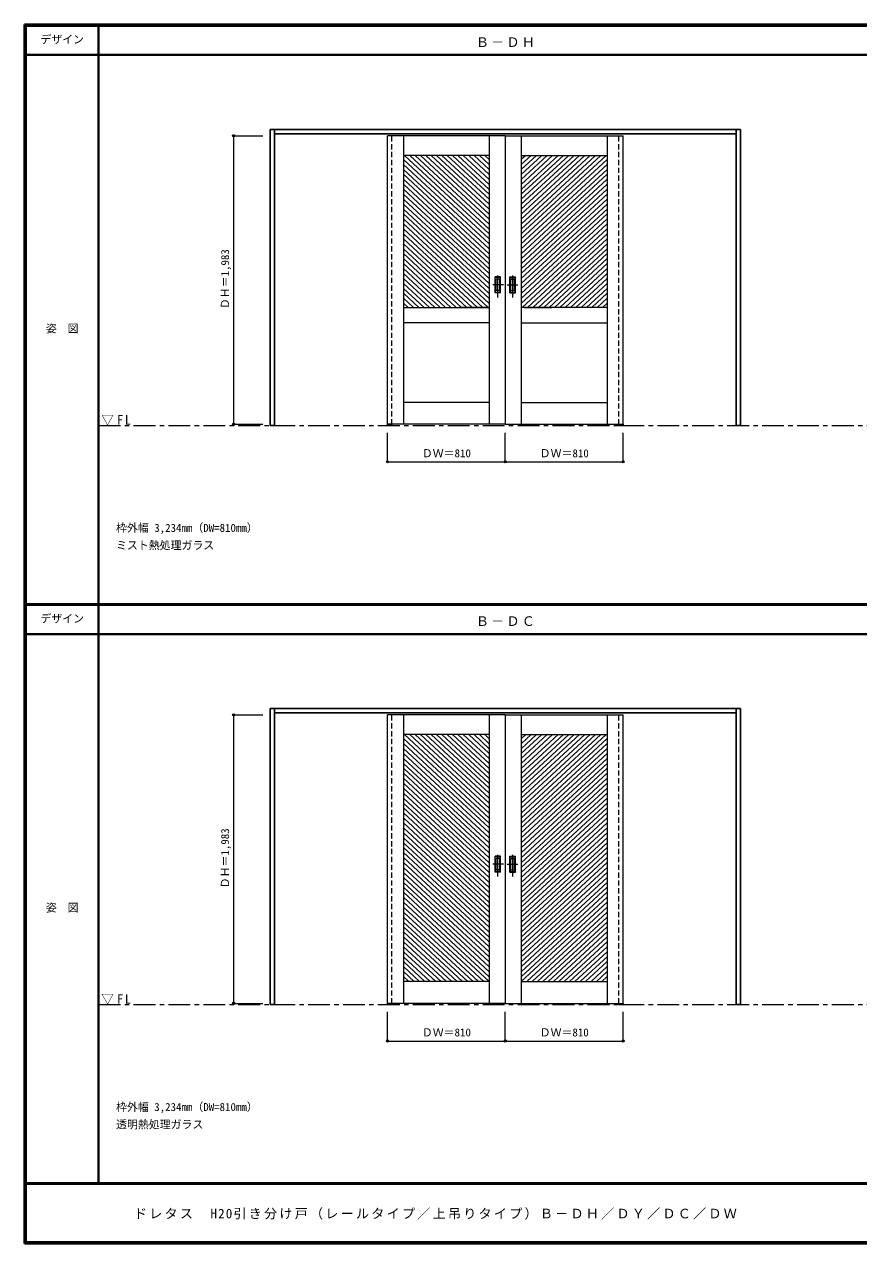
# Model space of a CAD drawing. Units: millimetres, scale not verified. Extents: x -6000 to 5700, y -4307 to 4260.
# Drawn here: x -6000 to -267, y -4205 to 4175 of the extents above; entities that cross this region are included whole.
import ezdxf
from ezdxf.enums import TextEntityAlignment as Align

# ---------------------------------------------------------------- set-up
doc = ezdxf.new("R2010")
doc.units = ezdxf.units.MM
doc.header["$LTSCALE"] = 30
doc.header["$PDMODE"] = 32
doc.header["$PDSIZE"] = 15
doc.linetypes.add('CHAIN1', pattern=[8, 5, -1, 1, -1])
doc.linetypes.add('DASHED1', pattern=[1.8, 1.2, -0.6])
for name, color, linetype, lineweight in [('0-1_通り芯', 7, 'CHAIN1', 18), ('0-2_扉', 7, 'Continuous', 18), ('0-4_枠', 3, 'Continuous', 25), ('0-6_引手', 7, 'Continuous', 18), ('0-B_寸法', 7, 'Continuous', 9), ('0-C_ハッチ', 4, 'Continuous', 9), ('F-1_枠', 6, 'Continuous', 40)]:
    doc.layers.add(name, color=color, linetype=linetype, lineweight=lineweight)
doc.layers.add('0-A_文字', color=7, linetype='Continuous')
doc.layers.add('F-A_文字', color=7, linetype='Continuous')
doc.styles.add('ＭＳ ゴシック', font='')
doc.styles.get('ＭＳ ゴシック').set_extended_font_data('MS Gothic')

msp = doc.modelspace()

# ---------------------------------------------------------------- linework, layer by layer
at = {"layer": '0-1_通り芯'}
for p, q in [((-5490, 1418), (5690, 1418)), ((-5490, -2562.5), (5690, -2562.5))]:
    msp.add_line(p, q, dxfattribs=at)
at = {"layer": '0-2_扉', "color": 4, "linetype": 'DASHED1', "lineweight": 9}
for p, q in [((-3505, 1426), (-3505, 3423)), ((-3475, 1426), (-3475, 3423)), ((-1915, 1426), (-1915, 3423)), ((-1885, 1426), (-1885, 3423)), ((-3505, -2554.5), (-3505, -557.5)), ((-3475, -2554.5), (-3475, -557.5)), ((-1915, -2554.5), (-1915, -557.5)), ((-1885, -2554.5), (-1885, -557.5))]:
    msp.add_line(p, q, dxfattribs=at)
at = {"layer": '0-2_扉'}
for p, q in [((-2695, 3409.5), (-3505, 3409.5)), ((-3395, 3409.5), (-3395, 1426.5)), ((-2805, 3409.5), (-2805, 1426.5)), ((-2695, 3409.5), (-2695, 1426.5)), ((-2695, 3409.5), (-1885, 3409.5)), ((-2695, 3409.5), (-2695, 1426.5)), ((-2585, 3409.5), (-2585, 1426.5)), ((-1995, 3409.5), (-1995, 1426.5)), ((-2805, 3274.5), (-3395, 3274.5)), ((-2585, 3274.5), (-1995, 3274.5)), ((-3395, 2229.5), (-2805, 2229.5)), ((-2823.5, 2229.5), (-3012.5, 2229.5)), ((-1995, 2229.5), (-2585, 2229.5)), ((-2566.5, 2229.5), (-2377.5, 2229.5)), ((-2805, 2124.5), (-3395, 2124.5)), ((-2585, 2124.5), (-1995, 2124.5)), ((-2805, 1576.5), (-3395, 1576.5)), ((-2585, 1576.5), (-1995, 1576.5)), ((-2695, -571), (-3505, -571)), ((-3395, -571), (-3395, -2554)), ((-2805, -571), (-2805, -2554)), ((-2695, -571), (-2695, -2554)), ((-2695, -571), (-1885, -571)), ((-2695, -571), (-2695, -2554)), ((-2585, -571), (-2585, -2554)), ((-1995, -571), (-1995, -2554)), ((-2805, -706), (-3395, -706)), ((-2585, -706), (-1995, -706)), ((-2805, -2404), (-3395, -2404)), ((-2585, -2404), (-1995, -2404))]:
    msp.add_line(p, q, dxfattribs=at)
at = {"layer": '0-2_扉', "color": 3, "lineweight": 25}
for p, q in [((-3505, 1426.5), (-3505, 1418)), ((-3475, 1426.5), (-3475, 1418)), ((-1915, 1426.5), (-1915, 1418)), ((-1885, 1426.5), (-1885, 1418)), ((-3505, 1418), (-3475, 1418)), ((-1915, 1418), (-1885, 1418)), ((-3505, -2554), (-3505, -2562.5)), ((-3505, -2562.5), (-3475, -2562.5)), ((-3475, -2554), (-3475, -2562.5)), ((-1915, -2554), (-1915, -2562.5)), ((-1915, -2562.5), (-1885, -2562.5)), ((-1885, -2554), (-1885, -2562.5))]:
    msp.add_line(p, q, dxfattribs=at)
at = {"layer": '0-2_扉'}
for points in [[(-2695, 1426.5), (-3505, 1426.5), (-3505, 3409.5)], [(-2695, 1426.5), (-1885, 1426.5), (-1885, 3409.5)], [(-2695, -2554), (-3505, -2554), (-3505, -571)], [(-2695, -2554), (-1885, -2554), (-1885, -571)]]:
    msp.add_lwpolyline(points, dxfattribs=at)
at = {"layer": '0-4_枠'}
for p, q in [((-4312, 1418), (-4312, 3453)), ((-4312, 3453), (-1078, 3453)), ((-4282, 1418), (-4282, 3453)), ((-1108, 1418), (-1108, 3453)), ((-1078, 1418), (-1078, 3453)), ((-4282, 3423), (-1108, 3423)), ((-4282, 1418), (-4312, 1418)), ((-1078, 1418), (-1108, 1418)), ((-4312, -2562.5), (-4312, -527.5)), ((-4312, -527.5), (-1078, -527.5)), ((-4282, -2562.5), (-4282, -527.5)), ((-4282, -557.5), (-1108, -557.5)), ((-1108, -2562.5), (-1108, -527.5)), ((-1078, -2562.5), (-1078, -527.5)), ((-4282, -2562.5), (-4312, -2562.5)), ((-1078, -2562.5), (-1108, -2562.5))]:
    msp.add_line(p, q, dxfattribs=at)
at = {"layer": '0-6_引手'}
for p, q in [((-2727, 2439), (-2765, 2439)), ((-2765, 2329), (-2765, 2439)), ((-2727, 2329), (-2727, 2439)), ((-2663, 2439), (-2625, 2439)), ((-2663, 2329), (-2663, 2439)), ((-2625, 2329), (-2625, 2439)), ((-2733.5, 2423), (-2758.5, 2423)), ((-2758.5, 2345), (-2758.5, 2423)), ((-2733.5, 2345), (-2733.5, 2423)), ((-2656.5, 2423), (-2631.5, 2423)), ((-2656.5, 2345), (-2656.5, 2423)), ((-2631.5, 2345), (-2631.5, 2423)), ((-2727, 2329), (-2765, 2329)), ((-2733.5, 2345), (-2758.5, 2345)), ((-2663, 2329), (-2625, 2329)), ((-2656.5, 2345), (-2631.5, 2345)), ((-2727, -1541.5), (-2765, -1541.5)), ((-2765, -1651.5), (-2765, -1541.5)), ((-2733.5, -1557.5), (-2758.5, -1557.5)), ((-2758.5, -1635.5), (-2758.5, -1557.5)), ((-2733.5, -1635.5), (-2733.5, -1557.5)), ((-2727, -1651.5), (-2727, -1541.5)), ((-2663, -1541.5), (-2625, -1541.5)), ((-2663, -1651.5), (-2663, -1541.5)), ((-2656.5, -1557.5), (-2631.5, -1557.5)), ((-2656.5, -1635.5), (-2656.5, -1557.5)), ((-2631.5, -1635.5), (-2631.5, -1557.5)), ((-2625, -1651.5), (-2625, -1541.5)), ((-2727, -1651.5), (-2765, -1651.5)), ((-2733.5, -1635.5), (-2758.5, -1635.5)), ((-2663, -1651.5), (-2625, -1651.5)), ((-2656.5, -1635.5), (-2631.5, -1635.5))]:
    msp.add_line(p, q, dxfattribs=at)
at = {"layer": '0-6_引手', "linetype": 'DASHED1'}
for p, q in [((-2762, 2333), (-2762, 2435)), ((-2628, 2333), (-2628, 2435)), ((-2730, 2333), (-2762, 2333)), ((-2660, 2333), (-2628, 2333)), ((-2762, -1647.5), (-2762, -1545.5)), ((-2628, -1647.5), (-2628, -1545.5)), ((-2730, -1647.5), (-2762, -1647.5)), ((-2660, -1647.5), (-2628, -1647.5))]:
    msp.add_line(p, q, dxfattribs=at)
at = {"layer": '0-6_引手', "linetype": 'CHAIN1'}
for p, q in [((-2746, 2298.77), (-2746, 2469.62)), ((-2644, 2298.77), (-2644, 2469.62)), ((-2707.93, 2384), (-2780.44, 2384)), ((-2682.07, 2384), (-2609.56, 2384)), ((-2746, -1681.73), (-2746, -1510.88)), ((-2644, -1681.73), (-2644, -1510.88)), ((-2707.93, -1596.5), (-2780.44, -1596.5)), ((-2682.07, -1596.5), (-2609.56, -1596.5))]:
    msp.add_line(p, q, dxfattribs=at)
at = {"layer": '0-6_引手', "linetype": 'DASHED1'}
for points in [[(-2730, 2333), (-2730, 2435), (-2762, 2435)], [(-2660, 2333), (-2660, 2435), (-2628, 2435)], [(-2730, -1647.5), (-2730, -1545.5), (-2762, -1545.5)], [(-2660, -1647.5), (-2660, -1545.5), (-2628, -1545.5)]]:
    msp.add_lwpolyline(points, dxfattribs=at)
at = {"layer": '0-B_寸法', "color": 4}
for p, q in [((-4562, 3409.5), (-4362, 3409.5)), ((-4562, 3409.5), (-4562, 1426.5)), ((-4562, 1426.5), (-4362, 1426.5)), ((-3505, 1168), (-3505, 1368)), ((-2695, 1168), (-2695, 1368)), ((-1885, 1168), (-1885, 1368)), ((-3505, 1168), (-1885, 1168)), ((-4562, -571), (-4362, -571)), ((-4562, -571), (-4562, -2554)), ((-4562, -2554), (-4362, -2554)), ((-3505, -2812.5), (-3505, -2612.5)), ((-2695, -2812.5), (-2695, -2612.5)), ((-1885, -2812.5), (-1885, -2612.5)), ((-3505, -2812.5), (-1885, -2812.5))]:
    msp.add_line(p, q, dxfattribs=at)
at = {"layer": '0-B_寸法'}
for p in [(-4562, 3409.5), (-4562, 1426.5), (-3505, 1168), (-2695, 1168), (-1885, 1168), (-4562, -571), (-4562, -2554), (-3505, -2812.5), (-2695, -2812.5), (-1885, -2812.5)]:
    msp.add_point(p, dxfattribs=at)
at = {"layer": '0-C_ハッチ'}
for p, q in [((-3388.3, 3274.5), (-2805, 2734.41)), ((-3351.5, 3274.5), (-2805, 2768.48)), ((-3314.71, 3274.5), (-2805, 2802.55)), ((-3277.91, 3274.5), (-2805, 2836.62)), ((-3241.11, 3274.5), (-2805, 2870.69)), ((-3204.32, 3274.5), (-2805, 2904.76)), ((-3167.52, 3274.5), (-2805, 2938.84)), ((-3130.72, 3274.5), (-2805, 2972.91)), ((-3093.93, 3274.5), (-2805, 3006.98)), ((-3057.13, 3274.5), (-2805, 3041.05)), ((-3020.33, 3274.5), (-2805, 3075.12)), ((-2983.53, 3274.5), (-2805, 3109.19)), ((-2946.74, 3274.5), (-2805, 3143.26)), ((-2909.94, 3274.5), (-2805, 3177.33)), ((-2873.14, 3274.5), (-2805, 3211.4)), ((-2836.35, 3274.5), (-2805, 3245.47)), ((-2516.86, 3274.5), (-2585, 3211.4)), ((-2480.06, 3274.5), (-2585, 3177.33)), ((-2443.26, 3274.5), (-2585, 3143.26)), ((-2406.47, 3274.5), (-2585, 3109.19)), ((-2553.65, 3274.5), (-2585, 3245.47)), ((-2369.67, 3274.5), (-2585, 3075.12)), ((-2332.87, 3274.5), (-2585, 3041.05)), ((-2296.08, 3274.5), (-2585, 3006.98)), ((-2259.28, 3274.5), (-2585, 2972.91)), ((-2222.48, 3274.5), (-2585, 2938.84)), ((-2185.69, 3274.5), (-2585, 2904.76)), ((-2148.89, 3274.5), (-2585, 2870.69)), ((-2112.09, 3274.5), (-2585, 2836.62)), ((-2075.29, 3274.5), (-2585, 2802.55)), ((-2038.5, 3274.5), (-2585, 2768.48)), ((-2001.7, 3274.5), (-2585, 2734.41)), ((-3395, 3246.63), (-2805, 2700.34)), ((-3395, 3212.56), (-2805, 2666.27)), ((-1995, 3246.63), (-2585, 2700.34)), ((-1995, 3212.56), (-2585, 2666.27)), ((-3395, 3178.49), (-2805, 2632.2)), ((-3395, 3144.42), (-2805, 2598.12)), ((-3395, 3110.35), (-2805, 2564.05)), ((-1995, 3178.49), (-2585, 2632.2)), ((-1995, 3144.42), (-2585, 2598.12)), ((-1995, 3110.35), (-2585, 2564.05)), ((-3395, 3076.28), (-2805, 2529.98)), ((-3395, 3042.21), (-2805, 2495.91)), ((-1995, 3076.28), (-2585, 2529.98)), ((-1995, 3042.21), (-2585, 2495.91)), ((-3395, 3008.14), (-2805, 2461.84)), ((-3395, 2974.07), (-2805, 2427.77)), ((-3395, 2939.99), (-2805, 2393.7)), ((-1995, 3008.14), (-2585, 2461.84)), ((-1995, 2974.07), (-2585, 2427.77)), ((-1995, 2939.99), (-2585, 2393.7)), ((-3395, 2905.92), (-2805, 2359.63)), ((-3395, 2871.85), (-2805, 2325.56)), ((-1995, 2905.92), (-2585, 2359.63)), ((-1995, 2871.85), (-2585, 2325.56)), ((-3395, 2837.78), (-2805, 2291.49)), ((-3395, 2803.71), (-2805, 2257.41)), ((-3395, 2769.64), (-2811.65, 2229.5)), ((-1995, 2837.78), (-2585, 2291.49)), ((-1995, 2803.71), (-2585, 2257.41)), ((-1995, 2769.64), (-2578.35, 2229.5)), ((-3395, 2735.57), (-2848.45, 2229.5)), ((-3395, 2701.5), (-2885.24, 2229.5)), ((-1995, 2735.57), (-2541.55, 2229.5)), ((-1995, 2701.5), (-2504.76, 2229.5)), ((-3395, 2667.43), (-2922.04, 2229.5)), ((-3395, 2633.35), (-2958.84, 2229.5)), ((-3395, 2599.28), (-2995.63, 2229.5)), ((-1995, 2667.43), (-2467.96, 2229.5)), ((-1995, 2633.35), (-2431.16, 2229.5)), ((-1995, 2599.28), (-2394.37, 2229.5)), ((-3395, 2565.21), (-3032.43, 2229.5)), ((-3395, 2531.14), (-3069.23, 2229.5)), ((-1995, 2565.21), (-2357.57, 2229.5)), ((-1995, 2531.14), (-2320.77, 2229.5)), ((-3395, 2497.07), (-3106.02, 2229.5)), ((-3395, 2463), (-3142.82, 2229.5)), ((-1995, 2497.07), (-2283.98, 2229.5)), ((-1995, 2463), (-2247.18, 2229.5)), ((-3395, 2428.93), (-3179.62, 2229.5)), ((-3395, 2394.86), (-3216.41, 2229.5)), ((-3395, 2360.79), (-3253.21, 2229.5)), ((-1995, 2428.93), (-2210.38, 2229.5)), ((-1995, 2394.86), (-2173.59, 2229.5)), ((-1995, 2360.79), (-2136.79, 2229.5)), ((-3395, 2326.72), (-3290.01, 2229.5)), ((-3395, 2292.64), (-3326.8, 2229.5)), ((-1995, 2326.72), (-2099.99, 2229.5)), ((-1995, 2292.64), (-2063.2, 2229.5)), ((-3395, 2258.57), (-3363.6, 2229.5)), ((-1995, 2258.57), (-2026.4, 2229.5)), ((-3395, -733.87), (-2805, -1280.16)), ((-3388.3, -706), (-2805, -1246.09)), ((-3351.5, -706), (-2805, -1212.02)), ((-3314.71, -706), (-2805, -1177.95)), ((-3277.91, -706), (-2805, -1143.88)), ((-3241.11, -706), (-2805, -1109.81)), ((-3204.32, -706), (-2805, -1075.74)), ((-3167.52, -706), (-2805, -1041.66)), ((-3130.72, -706), (-2805, -1007.59)), ((-3093.93, -706), (-2805, -973.52)), ((-3057.13, -706), (-2805, -939.45)), ((-3020.33, -706), (-2805, -905.38)), ((-2983.53, -706), (-2805, -871.31)), ((-2946.74, -706), (-2805, -837.24)), ((-2909.94, -706), (-2805, -803.17)), ((-2873.14, -706), (-2805, -769.1)), ((-2836.35, -706), (-2805, -735.03)), ((-2516.86, -706), (-2585, -769.1)), ((-2480.06, -706), (-2585, -803.17)), ((-2443.26, -706), (-2585, -837.24)), ((-2406.47, -706), (-2585, -871.31)), ((-2553.65, -706), (-2585, -735.03)), ((-2369.67, -706), (-2585, -905.38)), ((-2332.87, -706), (-2585, -939.45)), ((-2296.08, -706), (-2585, -973.52)), ((-2259.28, -706), (-2585, -1007.59)), ((-2222.48, -706), (-2585, -1041.66)), ((-2185.69, -706), (-2585, -1075.74)), ((-2148.89, -706), (-2585, -1109.81)), ((-2112.09, -706), (-2585, -1143.88)), ((-2075.3, -706), (-2585, -1177.95)), ((-2038.5, -706), (-2585, -1212.02)), ((-2001.7, -706), (-2585, -1246.09)), ((-1995, -733.87), (-2585, -1280.16)), ((-3395, -767.94), (-2805, -1314.23)), ((-3395, -802.01), (-2805, -1348.3)), ((-3395, -836.08), (-2805, -1382.38)), ((-1995, -767.94), (-2585, -1314.23)), ((-1995, -802.01), (-2585, -1348.3)), ((-1995, -836.08), (-2585, -1382.38)), ((-3395, -870.15), (-2805, -1416.45)), ((-3395, -904.22), (-2805, -1450.52)), ((-1995, -870.15), (-2585, -1416.45)), ((-1995, -904.22), (-2585, -1450.52)), ((-3395, -938.29), (-2805, -1484.59)), ((-3395, -972.36), (-2805, -1518.66)), ((-1995, -938.29), (-2585, -1484.59)), ((-1995, -972.36), (-2585, -1518.66)), ((-3395, -1006.43), (-2805, -1552.73)), ((-3395, -1040.51), (-2805, -1586.8)), ((-3395, -1074.58), (-2805, -1620.87)), ((-1995, -1006.43), (-2585, -1552.73)), ((-1995, -1040.51), (-2585, -1586.8)), ((-1995, -1074.58), (-2585, -1620.87)), ((-3395, -1108.65), (-2805, -1654.94)), ((-3395, -1142.72), (-2805, -1689.01)), ((-1995, -1108.65), (-2585, -1654.94)), ((-1995, -1142.72), (-2585, -1689.01)), ((-3395, -1176.79), (-2805, -1723.09)), ((-3395, -1210.86), (-2805, -1757.16)), ((-3395, -1244.93), (-2805, -1791.23)), ((-1995, -1176.79), (-2585, -1723.09)), ((-1995, -1210.86), (-2585, -1757.16)), ((-1995, -1244.93), (-2585, -1791.23)), ((-3395, -1279), (-2805, -1825.3)), ((-3395, -1313.07), (-2805, -1859.37)), ((-1995, -1279), (-2585, -1825.3)), ((-1995, -1313.07), (-2585, -1859.37)), ((-3395, -1347.14), (-2805, -1893.44)), ((-3395, -1381.22), (-2805, -1927.51)), ((-3395, -1415.29), (-2805, -1961.58)), ((-1995, -1347.14), (-2585, -1893.44)), ((-1995, -1381.22), (-2585, -1927.51)), ((-1995, -1415.29), (-2585, -1961.58)), ((-3395, -1449.36), (-2805, -1995.65)), ((-3395, -1483.43), (-2805, -2029.73)), ((-1995, -1449.36), (-2585, -1995.65)), ((-1995, -1483.43), (-2585, -2029.73)), ((-3395, -1517.5), (-2805, -2063.8)), ((-3395, -1551.57), (-2805, -2097.87)), ((-3395, -1585.64), (-2805, -2131.94)), ((-1995, -1517.5), (-2585, -2063.8)), ((-1995, -1551.57), (-2585, -2097.87)), ((-1995, -1585.64), (-2585, -2131.94)), ((-3395, -1619.71), (-2805, -2166.01)), ((-3395, -1653.78), (-2805, -2200.08)), ((-1995, -1619.71), (-2585, -2166.01)), ((-1995, -1653.78), (-2585, -2200.08)), ((-3395, -1687.86), (-2805, -2234.15)), ((-3395, -1721.93), (-2805, -2268.22)), ((-3395, -1756), (-2805, -2302.29)), ((-1995, -1687.86), (-2585, -2234.15)), ((-1995, -1721.93), (-2585, -2268.22)), ((-1995, -1756), (-2585, -2302.29)), ((-3395, -1790.07), (-2805, -2336.36)), ((-3395, -1824.14), (-2805, -2370.44)), ((-1995, -1790.07), (-2585, -2336.36)), ((-1995, -1824.14), (-2585, -2370.44)), ((-3395, -1858.21), (-2805, -2404.51)), ((-3395, -1892.28), (-2842.34, -2404)), ((-3395, -1926.35), (-2879.14, -2404)), ((-1995, -1858.21), (-2585, -2404.51)), ((-1995, -1892.28), (-2547.66, -2404)), ((-1995, -1926.35), (-2510.86, -2404)), ((-3395, -1960.42), (-2915.94, -2404)), ((-3395, -1994.49), (-2952.73, -2404)), ((-1995, -1960.42), (-2474.06, -2404)), ((-1995, -1994.49), (-2437.27, -2404)), ((-3395, -2028.57), (-2989.53, -2404)), ((-3395, -2062.64), (-3026.33, -2404)), ((-1995, -2028.57), (-2400.47, -2404)), ((-1995, -2062.64), (-2363.67, -2404)), ((-3395, -2096.71), (-3063.13, -2404)), ((-3395, -2130.78), (-3099.92, -2404)), ((-3395, -2164.85), (-3136.72, -2404)), ((-1995, -2096.71), (-2326.88, -2404)), ((-1995, -2130.78), (-2290.08, -2404)), ((-1995, -2164.85), (-2253.28, -2404)), ((-3395, -2198.92), (-3173.52, -2404)), ((-3395, -2232.99), (-3210.31, -2404)), ((-1995, -2198.92), (-2216.49, -2404)), ((-1995, -2232.99), (-2179.69, -2404)), ((-3395, -2267.06), (-3247.11, -2404)), ((-3395, -2301.13), (-3283.91, -2404)), ((-3395, -2335.21), (-3320.7, -2404)), ((-1995, -2267.06), (-2142.89, -2404)), ((-1995, -2301.13), (-2106.09, -2404)), ((-1995, -2335.21), (-2069.3, -2404)), ((-3395, -2369.28), (-3357.5, -2404)), ((-1995, -2369.28), (-2032.5, -2404))]:
    msp.add_line(p, q, dxfattribs=at)
at = {"layer": 'F-1_枠'}
for p, q in [((-6000, 4175), (5700, 4175)), ((-6000, 4175), (-6000, -4205)), ((-6000, 4170), (5700, 4170)), ((-6000, 4165), (5700, 4165)), ((-5995, 4175), (-5995, -4205)), ((-5990, 4175), (-5990, -4205)), ((-5490, 4175), (-5490, -3790)), ((-6000, 3965), (5700, 3965)), ((-6000, 190.5), (5700, 190.5)), ((-6000, 187.5), (5700, 187.5)), ((-6000, 184.5), (5700, 184.5)), ((-6000, -15.5), (5700, -15.5)), ((5700, -3790), (-6000, -3790)), ((5700, -3795), (-6000, -3795)), ((5700, -4195), (-6000, -4195)), ((5700, -4200), (-6000, -4200)), ((5700, -4205), (-6000, -4205))]:
    msp.add_line(p, q, dxfattribs=at)

# ---------------------------------------------------------------- texts
at = {"layer": '0-A_文字', "style": 'ＭＳ ゴシック'}
for s, p in [('枠外幅 3,234mm（DW=810mm）', (-5370, 670.5)), ('ミスト熱処理ガラス', (-5370, 550.5)), ('枠外幅 3,234mm（DW=810mm）', (-5370, -3310)), ('透明熱処理ガラス', (-5370, -3430))]:
    msp.add_text(s, height=54.99, dxfattribs=at).set_placement(p, align=Align.BOTTOM_LEFT)
at = {"layer": '0-A_文字', "char_height": 65.98, "attachment_point": 7, "style": 'ＭＳ ゴシック'}
for s, insert in [('\\T1.17;Ｂ－ＤＨ', (-2897.5, 4020)), ('\\T1.26;\\W0.95;▽FL', (-5471.25, 1418)), ('\\T1.17;Ｂ－ＤＣ', (-2897.5, 39.5)), ('\\T1.26;\\W0.95;▽FL', (-5471.25, -2562.5))]:
    msp.add_mtext(s, dxfattribs=dict(at, insert=insert))
at = {"layer": '0-B_寸法', "style": 'ＭＳ ゴシック'}
for p in [(-4577, 2217.75), (-4577, -1762.75)]:
    msp.add_text('ＤＨ＝1,983', height=54.99, rotation=90, dxfattribs=at).set_placement(p, align=Align.BOTTOM_LEFT)
for p in [(-3268.75, 1183), (-2458.75, 1183), (-3268.75, -2797.5), (-2458.75, -2797.5)]:
    msp.add_text('ＤＷ＝810', height=54.99, dxfattribs=at).set_placement(p, align=Align.BOTTOM_LEFT)
at = {"layer": 'F-A_文字', "style": 'ＭＳ ゴシック'}
for s, p in [('デザイン', (-5890, 4027.5)), ('姿\u3000図', (-5852.5, 2040.25)), ('デザイン', (-5890, 47)), ('姿\u3000図', (-5852.5, -1940.25))]:
    msp.add_text(s, height=54.99, dxfattribs=at).set_placement(p, align=Align.BOTTOM_LEFT)
at = {"layer": 'F-A_文字', "insert": (-5247.55, -4040), "char_height": 65.98, "attachment_point": 7, "style": 'ＭＳ ゴシック'}
msp.add_mtext('\\T1.17;ドレタス\u3000H20引き分け戸（レールタイプ／上吊りタイプ）Ｂ－ＤＨ／ＤＹ／ＤＣ／ＤＷ', dxfattribs=at)

doc.saveas('drawing.dxf')
